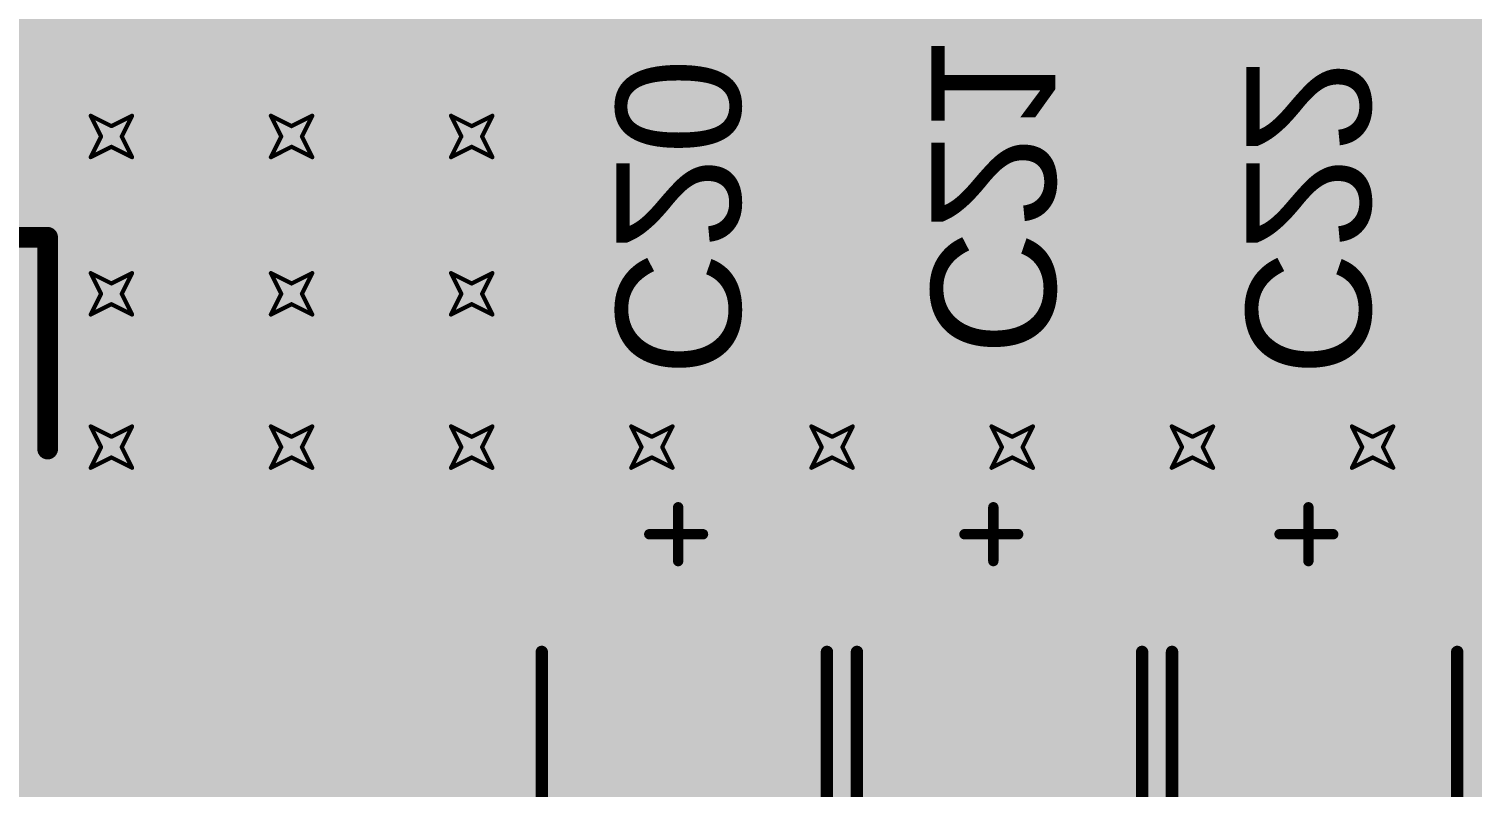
# Model space of a CAD drawing. Header units: inches. Extents: x -11 to 1110, y -7 to 455.
# Drawn here: x 587.61 to 605.32, y 27.48 to 36.78 of the extents above; entities that cross this region are included whole.
import ezdxf

# ---------------------------------------------------------------- set-up
doc = ezdxf.new("R2010")
doc.units = ezdxf.units.IN
for name, color, linetype in [('Bottom Layer', 5, 'Continuous'), ('Bottom Overlay', 54, 'Continuous'), ('Bottom Paste', 16, 'Continuous'), ('Bottom Solder', 6, 'Continuous'), ('Drill Drawing', 1, 'Continuous'), ('Top Layer', 1, 'Continuous'), ('Top Solder', 216, 'Continuous'), ('Via Holes', 16, 'Continuous')]:
    doc.layers.add(name, color=color, linetype=linetype)
doc.styles.add('Arial', font='', dxfattribs={"height": 0.2})
doc.styles.get('Arial').set_extended_font_data('Arial')

# ---------------------------------------------------------------- blocks, each defined once
blk = doc.blocks.new('BCIH1367_2R2M_B_234')
at = {"layer": 'Bottom Layer'}
for points in [[(-7.25, 2.5), (-4, 2.5), (-4, -2.5), (-7.25, -2.5)], [(4, 2.5), (7.25, 2.5), (7.25, -2.5), (4, -2.5)]]:
    blk.add_hatch(color=5, dxfattribs=at).paths.add_polyline_path(points)
at = {"layer": 'Bottom Paste'}
for points in [[(-7.25, 2.5), (-4, 2.5), (-4, -2.5), (-7.25, -2.5)], [(4, 2.5), (7.25, 2.5), (7.25, -2.5), (4, -2.5)]]:
    blk.add_hatch(color=16, dxfattribs=at).paths.add_polyline_path(points)
at = {"layer": 'Bottom Solder'}
for points in [[(-7.352, 2.602), (-3.898, 2.602), (-3.898, -2.602), (-7.352, -2.602)], [(3.898, 2.602), (7.352, 2.602), (7.352, -2.602), (3.898, -2.602)]]:
    blk.add_hatch(color=6, dxfattribs=at).paths.add_polyline_path(points)
at = {"layer": 'Bottom Overlay'}
for points in [[(-6.7, 6.3, 0.254, 0.254, 0), (6.7, 6.3, 0.254, 0.254, 0)], [(-6.7, 3.703, 0.254, 0.254, 0), (-6.7, 6.3, 0.254, 0.254, 0)], [(6.7, 3.703, 0.254, 0.254, 0), (6.7, 6.3, 0.254, 0.254, 0)], [(-6.7, -6.3, 0.254, 0.254, 0), (-6.7, -3.703, 0.254, 0.254, 0)], [(6.7, -6.3, 0.254, 0.254, 0), (6.7, -3.703, 0.254, 0.254, 0)], [(-6.7, -6.3, 0.254, 0.254, 0), (6.7, -6.3, 0.254, 0.254, 0)]]:
    blk.add_lwpolyline(points, format="xyseb", dxfattribs=at)
for points in [[(-6.763, 6.3, 0.127, 0.127, 1), (-6.636, 6.3, 0.127, 0.127, 1)], [(-6.763, 6.3, 0.127, 0.127, 1), (-6.636, 6.3, 0.127, 0.127, 1)], [(6.636, 6.3, 0.127, 0.127, 1), (6.763, 6.3, 0.127, 0.127, 1)], [(6.636, 6.3, 0.127, 0.127, 1), (6.763, 6.3, 0.127, 0.127, 1)], [(-6.763, 3.703, 0.127, 0.127, 1), (-6.636, 3.703, 0.127, 0.127, 1)], [(6.636, 3.703, 0.127, 0.127, 1), (6.763, 3.703, 0.127, 0.127, 1)], [(-6.763, -3.703, 0.127, 0.127, 1), (-6.636, -3.703, 0.127, 0.127, 1)], [(6.636, -3.703, 0.127, 0.127, 1), (6.763, -3.703, 0.127, 0.127, 1)], [(-6.763, -6.3, 0.127, 0.127, 1), (-6.636, -6.3, 0.127, 0.127, 1)], [(-6.763, -6.3, 0.127, 0.127, 1), (-6.636, -6.3, 0.127, 0.127, 1)], [(6.636, -6.3, 0.127, 0.127, 1), (6.763, -6.3, 0.127, 0.127, 1)], [(6.636, -6.3, 0.127, 0.127, 1), (6.763, -6.3, 0.127, 0.127, 1)]]:
    blk.add_lwpolyline(points, format="xyseb", close=True, dxfattribs=at)
blk = doc.blocks.new('C____C_B_248')
at = {"layer": 'Bottom Layer'}
for points in [[(-3.9, 1.5), (-1.5, 1.5), (-1.5, -1.5), (-3.9, -1.5)], [(1.5, 1.5), (3.9, 1.5), (3.9, -1.5), (1.5, -1.5)]]:
    blk.add_hatch(color=5, dxfattribs=at).paths.add_polyline_path(points)
at = {"layer": 'Bottom Paste'}
for points in [[(-3.9, 1.5), (-1.5, 1.5), (-1.5, -1.5), (-3.9, -1.5)], [(1.5, 1.5), (3.9, 1.5), (3.9, -1.5), (1.5, -1.5)]]:
    blk.add_hatch(color=16, dxfattribs=at).paths.add_polyline_path(points)
at = {"layer": 'Bottom Solder'}
for points in [[(-4.002, 1.602), (-1.398, 1.602), (-1.398, -1.602), (-4.002, -1.602)], [(1.398, 1.602), (4.002, 1.602), (4.002, -1.602), (1.398, -1.602)]]:
    blk.add_hatch(color=6, dxfattribs=at).paths.add_polyline_path(points)
at = {"layer": 'Bottom Overlay'}
for points in [[(3.05, 1.75, 0.152, 0.152, 0), (-3.025, 1.75, 0.152, 0.152, 0)], [(-4.469, -0.431, 0.127, 0.127, 0), (-4.469, 0.229, 0.127, 0.127, 0)], [(-4.138, -0.076, 0.127, 0.127, 0), (-4.799, -0.076, 0.127, 0.127, 0)], [(3.05, -1.75, 0.152, 0.152, 0), (-3.025, -1.75, 0.152, 0.152, 0)]]:
    blk.add_lwpolyline(points, format="xyseb", dxfattribs=at)
for points in [[(-3.063, 1.75, 0.0762, 0.0762, 1), (-2.987, 1.75, 0.0762, 0.0762, 1)], [(3.012, 1.75, 0.0762, 0.0762, 1), (3.088, 1.75, 0.0762, 0.0762, 1)], [(-4.5, 0.229, 0.0635, 0.0635, 1), (-4.437, 0.229, 0.0635, 0.0635, 1)], [(-4.831, -0.076, 0.0635, 0.0635, 1), (-4.767, -0.076, 0.0635, 0.0635, 1)], [(-4.17, -0.076, 0.0635, 0.0635, 1), (-4.107, -0.076, 0.0635, 0.0635, 1)], [(-4.5, -0.431, 0.0635, 0.0635, 1), (-4.437, -0.431, 0.0635, 0.0635, 1)], [(-3.063, -1.75, 0.0762, 0.0762, 1), (-2.987, -1.75, 0.0762, 0.0762, 1)], [(3.012, -1.75, 0.0762, 0.0762, 1), (3.088, -1.75, 0.0762, 0.0762, 1)]]:
    blk.add_lwpolyline(points, format="xyseb", close=True, dxfattribs=at)
blk = doc.blocks.new('C____C_B_249')
at = {"layer": 'Bottom Layer'}
for points in [[(-3.9, 1.5), (-1.5, 1.5), (-1.5, -1.5), (-3.9, -1.5)], [(1.5, 1.5), (3.9, 1.5), (3.9, -1.5), (1.5, -1.5)]]:
    blk.add_hatch(color=5, dxfattribs=at).paths.add_polyline_path(points)
at = {"layer": 'Bottom Paste'}
for points in [[(-3.9, 1.5), (-1.5, 1.5), (-1.5, -1.5), (-3.9, -1.5)], [(1.5, 1.5), (3.9, 1.5), (3.9, -1.5), (1.5, -1.5)]]:
    blk.add_hatch(color=16, dxfattribs=at).paths.add_polyline_path(points)
at = {"layer": 'Bottom Solder'}
for points in [[(-4.002, 1.602), (-1.398, 1.602), (-1.398, -1.602), (-4.002, -1.602)], [(1.398, 1.602), (4.002, 1.602), (4.002, -1.602), (1.398, -1.602)]]:
    blk.add_hatch(color=6, dxfattribs=at).paths.add_polyline_path(points)
at = {"layer": 'Bottom Overlay'}
for points in [[(3.05, 1.75, 0.152, 0.152, 0), (-3.025, 1.75, 0.152, 0.152, 0)], [(-4.469, -0.431, 0.127, 0.127, 0), (-4.469, 0.229, 0.127, 0.127, 0)], [(-4.138, -0.076, 0.127, 0.127, 0), (-4.799, -0.076, 0.127, 0.127, 0)], [(3.05, -1.75, 0.152, 0.152, 0), (-3.025, -1.75, 0.152, 0.152, 0)]]:
    blk.add_lwpolyline(points, format="xyseb", dxfattribs=at)
for points in [[(-3.063, 1.75, 0.0762, 0.0762, 1), (-2.987, 1.75, 0.0762, 0.0762, 1)], [(3.012, 1.75, 0.0762, 0.0762, 1), (3.088, 1.75, 0.0762, 0.0762, 1)], [(-4.5, 0.229, 0.0635, 0.0635, 1), (-4.437, 0.229, 0.0635, 0.0635, 1)], [(-4.831, -0.076, 0.0635, 0.0635, 1), (-4.767, -0.076, 0.0635, 0.0635, 1)], [(-4.17, -0.076, 0.0635, 0.0635, 1), (-4.107, -0.076, 0.0635, 0.0635, 1)], [(-4.5, -0.431, 0.0635, 0.0635, 1), (-4.437, -0.431, 0.0635, 0.0635, 1)], [(-3.063, -1.75, 0.0762, 0.0762, 1), (-2.987, -1.75, 0.0762, 0.0762, 1)], [(3.012, -1.75, 0.0762, 0.0762, 1), (3.088, -1.75, 0.0762, 0.0762, 1)]]:
    blk.add_lwpolyline(points, format="xyseb", close=True, dxfattribs=at)
blk = doc.blocks.new('C____C_B_250')
at = {"layer": 'Bottom Layer'}
for points in [[(-3.9, 1.5), (-1.5, 1.5), (-1.5, -1.5), (-3.9, -1.5)], [(1.5, 1.5), (3.9, 1.5), (3.9, -1.5), (1.5, -1.5)]]:
    blk.add_hatch(color=5, dxfattribs=at).paths.add_polyline_path(points)
at = {"layer": 'Bottom Paste'}
for points in [[(-3.9, 1.5), (-1.5, 1.5), (-1.5, -1.5), (-3.9, -1.5)], [(1.5, 1.5), (3.9, 1.5), (3.9, -1.5), (1.5, -1.5)]]:
    blk.add_hatch(color=16, dxfattribs=at).paths.add_polyline_path(points)
at = {"layer": 'Bottom Solder'}
for points in [[(-4.002, 1.602), (-1.398, 1.602), (-1.398, -1.602), (-4.002, -1.602)], [(1.398, 1.602), (4.002, 1.602), (4.002, -1.602), (1.398, -1.602)]]:
    blk.add_hatch(color=6, dxfattribs=at).paths.add_polyline_path(points)
at = {"layer": 'Bottom Overlay'}
for points in [[(3.05, 1.75, 0.152, 0.152, 0), (-3.025, 1.75, 0.152, 0.152, 0)], [(-4.469, -0.431, 0.127, 0.127, 0), (-4.469, 0.229, 0.127, 0.127, 0)], [(-4.138, -0.076, 0.127, 0.127, 0), (-4.799, -0.076, 0.127, 0.127, 0)], [(3.05, -1.75, 0.152, 0.152, 0), (-3.025, -1.75, 0.152, 0.152, 0)]]:
    blk.add_lwpolyline(points, format="xyseb", dxfattribs=at)
for points in [[(-3.063, 1.75, 0.0762, 0.0762, 1), (-2.987, 1.75, 0.0762, 0.0762, 1)], [(3.012, 1.75, 0.0762, 0.0762, 1), (3.088, 1.75, 0.0762, 0.0762, 1)], [(-4.5, 0.229, 0.0635, 0.0635, 1), (-4.437, 0.229, 0.0635, 0.0635, 1)], [(-4.831, -0.076, 0.0635, 0.0635, 1), (-4.767, -0.076, 0.0635, 0.0635, 1)], [(-4.17, -0.076, 0.0635, 0.0635, 1), (-4.107, -0.076, 0.0635, 0.0635, 1)], [(-4.5, -0.431, 0.0635, 0.0635, 1), (-4.437, -0.431, 0.0635, 0.0635, 1)], [(-3.063, -1.75, 0.0762, 0.0762, 1), (-2.987, -1.75, 0.0762, 0.0762, 1)], [(3.012, -1.75, 0.0762, 0.0762, 1), (3.088, -1.75, 0.0762, 0.0762, 1)]]:
    blk.add_lwpolyline(points, format="xyseb", close=True, dxfattribs=at)

msp = doc.modelspace()

# ---------------------------------------------------------------- hatches: boundary and pattern name
at = {"layer": 'Bottom Layer'}
msp.add_hatch(color=5, dxfattribs=at).paths.add_polyline_path([(646.024, 25.476), (581.304, 25.476), (581.304, 45.872), (646.024, 45.872)])
h = msp.add_hatch(color=5, dxfattribs=at)
edge = h.paths.add_edge_path()
edge.add_arc((588.623, 35.458), 0.3, 0, 360)
h = msp.add_hatch(color=5, dxfattribs=at)
edge = h.paths.add_edge_path()
edge.add_arc((590.834, 35.458), 0.3, 0, 360)
h = msp.add_hatch(color=5, dxfattribs=at)
edge = h.paths.add_edge_path()
edge.add_arc((593.045, 35.458), 0.3, 0, 360)
h = msp.add_hatch(color=5, dxfattribs=at)
edge = h.paths.add_edge_path()
edge.add_arc((588.623, 33.528), 0.3, 0, 360)
h = msp.add_hatch(color=5, dxfattribs=at)
edge = h.paths.add_edge_path()
edge.add_arc((590.834, 33.528), 0.3, 0, 360)
h = msp.add_hatch(color=5, dxfattribs=at)
edge = h.paths.add_edge_path()
edge.add_arc((593.045, 33.528), 0.3, 0, 360)
h = msp.add_hatch(color=5, dxfattribs=at)
edge = h.paths.add_edge_path()
edge.add_arc((588.623, 31.648), 0.3, 0, 360)
h = msp.add_hatch(color=5, dxfattribs=at)
edge = h.paths.add_edge_path()
edge.add_arc((590.834, 31.648), 0.3, 0, 360)
h = msp.add_hatch(color=5, dxfattribs=at)
edge = h.paths.add_edge_path()
edge.add_arc((593.045, 31.648), 0.3, 0, 360)
h = msp.add_hatch(color=5, dxfattribs=at)
edge = h.paths.add_edge_path()
edge.add_arc((595.256, 31.648), 0.3, 0, 360)
h = msp.add_hatch(color=5, dxfattribs=at)
edge = h.paths.add_edge_path()
edge.add_arc((597.468, 31.648), 0.3, 0, 360)
h = msp.add_hatch(color=5, dxfattribs=at)
edge = h.paths.add_edge_path()
edge.add_arc((599.679, 31.648), 0.3, 0, 360)
h = msp.add_hatch(color=5, dxfattribs=at)
edge = h.paths.add_edge_path()
edge.add_arc((601.89, 31.648), 0.3, 0, 360)
h = msp.add_hatch(color=5, dxfattribs=at)
edge = h.paths.add_edge_path()
edge.add_arc((604.102, 31.648), 0.3, 0, 360)
at = {"layer": 'Bottom Solder'}
h = msp.add_hatch(color=6, dxfattribs=at)
edge = h.paths.add_edge_path()
edge.add_arc((588.623, 35.458), 0.402, 0, 360)
h = msp.add_hatch(color=6, dxfattribs=at)
edge = h.paths.add_edge_path()
edge.add_arc((590.834, 35.458), 0.402, 0, 360)
h = msp.add_hatch(color=6, dxfattribs=at)
edge = h.paths.add_edge_path()
edge.add_arc((593.045, 35.458), 0.402, 0, 360)
h = msp.add_hatch(color=6, dxfattribs=at)
edge = h.paths.add_edge_path()
edge.add_arc((588.623, 33.528), 0.402, 0, 360)
h = msp.add_hatch(color=6, dxfattribs=at)
edge = h.paths.add_edge_path()
edge.add_arc((590.834, 33.528), 0.402, 0, 360)
h = msp.add_hatch(color=6, dxfattribs=at)
edge = h.paths.add_edge_path()
edge.add_arc((593.045, 33.528), 0.402, 0, 360)
h = msp.add_hatch(color=6, dxfattribs=at)
edge = h.paths.add_edge_path()
edge.add_arc((588.623, 31.648), 0.402, 0, 360)
h = msp.add_hatch(color=6, dxfattribs=at)
edge = h.paths.add_edge_path()
edge.add_arc((590.834, 31.648), 0.402, 0, 360)
h = msp.add_hatch(color=6, dxfattribs=at)
edge = h.paths.add_edge_path()
edge.add_arc((593.045, 31.648), 0.402, 0, 360)
h = msp.add_hatch(color=6, dxfattribs=at)
edge = h.paths.add_edge_path()
edge.add_arc((595.256, 31.648), 0.402, 0, 360)
h = msp.add_hatch(color=6, dxfattribs=at)
edge = h.paths.add_edge_path()
edge.add_arc((597.468, 31.648), 0.402, 0, 360)
h = msp.add_hatch(color=6, dxfattribs=at)
edge = h.paths.add_edge_path()
edge.add_arc((599.679, 31.648), 0.402, 0, 360)
h = msp.add_hatch(color=6, dxfattribs=at)
edge = h.paths.add_edge_path()
edge.add_arc((601.89, 31.648), 0.402, 0, 360)
h = msp.add_hatch(color=6, dxfattribs=at)
edge = h.paths.add_edge_path()
edge.add_arc((604.102, 31.648), 0.402, 0, 360)
at = {"layer": 'Top Layer'}
msp.add_hatch(color=1, dxfattribs=at).paths.add_polyline_path([(646.029, 25.476), (569.163, 25.476), (569.163, 39.878), (646.029, 39.878)])
h = msp.add_hatch(color=1, dxfattribs=at)
edge = h.paths.add_edge_path()
edge.add_arc((588.623, 35.458), 0.3, 0, 360)
h = msp.add_hatch(color=1, dxfattribs=at)
edge = h.paths.add_edge_path()
edge.add_arc((590.834, 35.458), 0.3, 0, 360)
h = msp.add_hatch(color=1, dxfattribs=at)
edge = h.paths.add_edge_path()
edge.add_arc((593.045, 35.458), 0.3, 0, 360)
h = msp.add_hatch(color=1, dxfattribs=at)
edge = h.paths.add_edge_path()
edge.add_arc((588.623, 33.528), 0.3, 0, 360)
h = msp.add_hatch(color=1, dxfattribs=at)
edge = h.paths.add_edge_path()
edge.add_arc((590.834, 33.528), 0.3, 0, 360)
h = msp.add_hatch(color=1, dxfattribs=at)
edge = h.paths.add_edge_path()
edge.add_arc((593.045, 33.528), 0.3, 0, 360)
h = msp.add_hatch(color=1, dxfattribs=at)
edge = h.paths.add_edge_path()
edge.add_arc((588.623, 31.648), 0.3, 0, 360)
h = msp.add_hatch(color=1, dxfattribs=at)
edge = h.paths.add_edge_path()
edge.add_arc((590.834, 31.648), 0.3, 0, 360)
h = msp.add_hatch(color=1, dxfattribs=at)
edge = h.paths.add_edge_path()
edge.add_arc((593.045, 31.648), 0.3, 0, 360)
h = msp.add_hatch(color=1, dxfattribs=at)
edge = h.paths.add_edge_path()
edge.add_arc((595.256, 31.648), 0.3, 0, 360)
h = msp.add_hatch(color=1, dxfattribs=at)
edge = h.paths.add_edge_path()
edge.add_arc((597.468, 31.648), 0.3, 0, 360)
h = msp.add_hatch(color=1, dxfattribs=at)
edge = h.paths.add_edge_path()
edge.add_arc((599.679, 31.648), 0.3, 0, 360)
h = msp.add_hatch(color=1, dxfattribs=at)
edge = h.paths.add_edge_path()
edge.add_arc((601.89, 31.648), 0.3, 0, 360)
h = msp.add_hatch(color=1, dxfattribs=at)
edge = h.paths.add_edge_path()
edge.add_arc((604.102, 31.648), 0.3, 0, 360)
at = {"layer": 'Top Solder'}
h = msp.add_hatch(color=216, dxfattribs=at)
edge = h.paths.add_edge_path()
edge.add_arc((588.623, 35.458), 0.402, 0, 360)
h = msp.add_hatch(color=216, dxfattribs=at)
edge = h.paths.add_edge_path()
edge.add_arc((590.834, 35.458), 0.402, 0, 360)
h = msp.add_hatch(color=216, dxfattribs=at)
edge = h.paths.add_edge_path()
edge.add_arc((593.045, 35.458), 0.402, 0, 360)
h = msp.add_hatch(color=216, dxfattribs=at)
edge = h.paths.add_edge_path()
edge.add_arc((588.623, 33.528), 0.402, 0, 360)
h = msp.add_hatch(color=216, dxfattribs=at)
edge = h.paths.add_edge_path()
edge.add_arc((590.834, 33.528), 0.402, 0, 360)
h = msp.add_hatch(color=216, dxfattribs=at)
edge = h.paths.add_edge_path()
edge.add_arc((593.045, 33.528), 0.402, 0, 360)
h = msp.add_hatch(color=216, dxfattribs=at)
edge = h.paths.add_edge_path()
edge.add_arc((588.623, 31.648), 0.402, 0, 360)
h = msp.add_hatch(color=216, dxfattribs=at)
edge = h.paths.add_edge_path()
edge.add_arc((590.834, 31.648), 0.402, 0, 360)
h = msp.add_hatch(color=216, dxfattribs=at)
edge = h.paths.add_edge_path()
edge.add_arc((593.045, 31.648), 0.402, 0, 360)
h = msp.add_hatch(color=216, dxfattribs=at)
edge = h.paths.add_edge_path()
edge.add_arc((595.256, 31.648), 0.402, 0, 360)
h = msp.add_hatch(color=216, dxfattribs=at)
edge = h.paths.add_edge_path()
edge.add_arc((597.468, 31.648), 0.402, 0, 360)
h = msp.add_hatch(color=216, dxfattribs=at)
edge = h.paths.add_edge_path()
edge.add_arc((599.679, 31.648), 0.402, 0, 360)
h = msp.add_hatch(color=216, dxfattribs=at)
edge = h.paths.add_edge_path()
edge.add_arc((601.89, 31.648), 0.402, 0, 360)
h = msp.add_hatch(color=216, dxfattribs=at)
edge = h.paths.add_edge_path()
edge.add_arc((604.102, 31.648), 0.402, 0, 360)
at = {"layer": 'Via Holes'}
h = msp.add_hatch(color=7, dxfattribs=at)
edge = h.paths.add_edge_path()
edge.add_arc((588.623, 35.458), 0.15, 0, 360)
h = msp.add_hatch(color=7, dxfattribs=at)
edge = h.paths.add_edge_path()
edge.add_arc((590.834, 35.458), 0.15, 0, 360)
h = msp.add_hatch(color=7, dxfattribs=at)
edge = h.paths.add_edge_path()
edge.add_arc((593.045, 35.458), 0.15, 0, 360)
h = msp.add_hatch(color=7, dxfattribs=at)
edge = h.paths.add_edge_path()
edge.add_arc((588.623, 33.528), 0.15, 0, 360)
h = msp.add_hatch(color=7, dxfattribs=at)
edge = h.paths.add_edge_path()
edge.add_arc((590.834, 33.528), 0.15, 0, 360)
h = msp.add_hatch(color=7, dxfattribs=at)
edge = h.paths.add_edge_path()
edge.add_arc((593.045, 33.528), 0.15, 0, 360)
h = msp.add_hatch(color=7, dxfattribs=at)
edge = h.paths.add_edge_path()
edge.add_arc((588.623, 31.648), 0.15, 0, 360)
h = msp.add_hatch(color=7, dxfattribs=at)
edge = h.paths.add_edge_path()
edge.add_arc((590.834, 31.648), 0.15, 0, 360)
h = msp.add_hatch(color=7, dxfattribs=at)
edge = h.paths.add_edge_path()
edge.add_arc((593.045, 31.648), 0.15, 0, 360)
h = msp.add_hatch(color=7, dxfattribs=at)
edge = h.paths.add_edge_path()
edge.add_arc((595.256, 31.648), 0.15, 0, 360)
h = msp.add_hatch(color=7, dxfattribs=at)
edge = h.paths.add_edge_path()
edge.add_arc((597.468, 31.648), 0.15, 0, 360)
h = msp.add_hatch(color=7, dxfattribs=at)
edge = h.paths.add_edge_path()
edge.add_arc((599.679, 31.648), 0.15, 0, 360)
h = msp.add_hatch(color=7, dxfattribs=at)
edge = h.paths.add_edge_path()
edge.add_arc((601.89, 31.648), 0.15, 0, 360)
h = msp.add_hatch(color=7, dxfattribs=at)
edge = h.paths.add_edge_path()
edge.add_arc((604.102, 31.648), 0.15, 0, 360)

# ---------------------------------------------------------------- linework, layer by layer
at = {"layer": 'Drill Drawing'}
for points in [[(588.369, 35.712, 0.0508, 0.0508, 0), (588.623, 35.585, 0.0508, 0.0508, 0)], [(588.369, 35.712, 0.0508, 0.0508, 0), (588.496, 35.458, 0.0508, 0.0508, 0)], [(588.623, 35.585, 0.0508, 0.0508, 0), (588.877, 35.712, 0.0508, 0.0508, 0)], [(588.75, 35.458, 0.0508, 0.0508, 0), (588.877, 35.712, 0.0508, 0.0508, 0)], [(590.58, 35.712, 0.0508, 0.0508, 0), (590.834, 35.585, 0.0508, 0.0508, 0)], [(590.58, 35.712, 0.0508, 0.0508, 0), (590.707, 35.458, 0.0508, 0.0508, 0)], [(590.834, 35.585, 0.0508, 0.0508, 0), (591.088, 35.712, 0.0508, 0.0508, 0)], [(590.961, 35.458, 0.0508, 0.0508, 0), (591.088, 35.712, 0.0508, 0.0508, 0)], [(592.791, 35.712, 0.0508, 0.0508, 0), (593.045, 35.585, 0.0508, 0.0508, 0)], [(592.791, 35.712, 0.0508, 0.0508, 0), (592.918, 35.458, 0.0508, 0.0508, 0)], [(593.045, 35.585, 0.0508, 0.0508, 0), (593.299, 35.712, 0.0508, 0.0508, 0)], [(593.172, 35.458, 0.0508, 0.0508, 0), (593.299, 35.712, 0.0508, 0.0508, 0)], [(588.369, 35.204, 0.0508, 0.0508, 0), (588.496, 35.458, 0.0508, 0.0508, 0)], [(588.75, 35.458, 0.0508, 0.0508, 0), (588.877, 35.204, 0.0508, 0.0508, 0)], [(590.58, 35.204, 0.0508, 0.0508, 0), (590.707, 35.458, 0.0508, 0.0508, 0)], [(590.961, 35.458, 0.0508, 0.0508, 0), (591.088, 35.204, 0.0508, 0.0508, 0)], [(592.791, 35.204, 0.0508, 0.0508, 0), (592.918, 35.458, 0.0508, 0.0508, 0)], [(593.172, 35.458, 0.0508, 0.0508, 0), (593.299, 35.204, 0.0508, 0.0508, 0)], [(588.369, 35.204, 0.0508, 0.0508, 0), (588.623, 35.331, 0.0508, 0.0508, 0)], [(588.623, 35.331, 0.0508, 0.0508, 0), (588.877, 35.204, 0.0508, 0.0508, 0)], [(590.58, 35.204, 0.0508, 0.0508, 0), (590.834, 35.331, 0.0508, 0.0508, 0)], [(590.834, 35.331, 0.0508, 0.0508, 0), (591.088, 35.204, 0.0508, 0.0508, 0)], [(592.791, 35.204, 0.0508, 0.0508, 0), (593.045, 35.331, 0.0508, 0.0508, 0)], [(593.045, 35.331, 0.0508, 0.0508, 0), (593.299, 35.204, 0.0508, 0.0508, 0)], [(588.369, 33.782, 0.0508, 0.0508, 0), (588.623, 33.655, 0.0508, 0.0508, 0)], [(588.369, 33.782, 0.0508, 0.0508, 0), (588.496, 33.528, 0.0508, 0.0508, 0)], [(588.623, 33.655, 0.0508, 0.0508, 0), (588.877, 33.782, 0.0508, 0.0508, 0)], [(588.75, 33.528, 0.0508, 0.0508, 0), (588.877, 33.782, 0.0508, 0.0508, 0)], [(590.58, 33.782, 0.0508, 0.0508, 0), (590.834, 33.655, 0.0508, 0.0508, 0)], [(590.58, 33.782, 0.0508, 0.0508, 0), (590.707, 33.528, 0.0508, 0.0508, 0)], [(590.834, 33.655, 0.0508, 0.0508, 0), (591.088, 33.782, 0.0508, 0.0508, 0)], [(590.961, 33.528, 0.0508, 0.0508, 0), (591.088, 33.782, 0.0508, 0.0508, 0)], [(592.791, 33.782, 0.0508, 0.0508, 0), (593.045, 33.655, 0.0508, 0.0508, 0)], [(592.791, 33.782, 0.0508, 0.0508, 0), (592.918, 33.528, 0.0508, 0.0508, 0)], [(593.045, 33.655, 0.0508, 0.0508, 0), (593.299, 33.782, 0.0508, 0.0508, 0)], [(593.172, 33.528, 0.0508, 0.0508, 0), (593.299, 33.782, 0.0508, 0.0508, 0)], [(588.369, 33.274, 0.0508, 0.0508, 0), (588.496, 33.528, 0.0508, 0.0508, 0)], [(588.75, 33.528, 0.0508, 0.0508, 0), (588.877, 33.274, 0.0508, 0.0508, 0)], [(590.58, 33.274, 0.0508, 0.0508, 0), (590.707, 33.528, 0.0508, 0.0508, 0)], [(590.961, 33.528, 0.0508, 0.0508, 0), (591.088, 33.274, 0.0508, 0.0508, 0)], [(592.791, 33.274, 0.0508, 0.0508, 0), (592.918, 33.528, 0.0508, 0.0508, 0)], [(593.172, 33.528, 0.0508, 0.0508, 0), (593.299, 33.274, 0.0508, 0.0508, 0)], [(588.369, 33.274, 0.0508, 0.0508, 0), (588.623, 33.401, 0.0508, 0.0508, 0)], [(588.623, 33.401, 0.0508, 0.0508, 0), (588.877, 33.274, 0.0508, 0.0508, 0)], [(590.58, 33.274, 0.0508, 0.0508, 0), (590.834, 33.401, 0.0508, 0.0508, 0)], [(590.834, 33.401, 0.0508, 0.0508, 0), (591.088, 33.274, 0.0508, 0.0508, 0)], [(592.791, 33.274, 0.0508, 0.0508, 0), (593.045, 33.401, 0.0508, 0.0508, 0)], [(593.045, 33.401, 0.0508, 0.0508, 0), (593.299, 33.274, 0.0508, 0.0508, 0)], [(588.369, 31.902, 0.0508, 0.0508, 0), (588.623, 31.775, 0.0508, 0.0508, 0)], [(588.369, 31.902, 0.0508, 0.0508, 0), (588.496, 31.648, 0.0508, 0.0508, 0)], [(588.623, 31.775, 0.0508, 0.0508, 0), (588.877, 31.902, 0.0508, 0.0508, 0)], [(588.75, 31.648, 0.0508, 0.0508, 0), (588.877, 31.902, 0.0508, 0.0508, 0)], [(590.58, 31.902, 0.0508, 0.0508, 0), (590.834, 31.775, 0.0508, 0.0508, 0)], [(590.58, 31.902, 0.0508, 0.0508, 0), (590.707, 31.648, 0.0508, 0.0508, 0)], [(590.834, 31.775, 0.0508, 0.0508, 0), (591.088, 31.902, 0.0508, 0.0508, 0)], [(590.961, 31.648, 0.0508, 0.0508, 0), (591.088, 31.902, 0.0508, 0.0508, 0)], [(592.791, 31.902, 0.0508, 0.0508, 0), (593.045, 31.775, 0.0508, 0.0508, 0)], [(592.791, 31.902, 0.0508, 0.0508, 0), (592.918, 31.648, 0.0508, 0.0508, 0)], [(593.045, 31.775, 0.0508, 0.0508, 0), (593.299, 31.902, 0.0508, 0.0508, 0)], [(593.172, 31.648, 0.0508, 0.0508, 0), (593.299, 31.902, 0.0508, 0.0508, 0)], [(595.002, 31.902, 0.0508, 0.0508, 0), (595.256, 31.775, 0.0508, 0.0508, 0)], [(595.002, 31.902, 0.0508, 0.0508, 0), (595.129, 31.648, 0.0508, 0.0508, 0)], [(595.256, 31.775, 0.0508, 0.0508, 0), (595.51, 31.902, 0.0508, 0.0508, 0)], [(595.383, 31.648, 0.0508, 0.0508, 0), (595.51, 31.902, 0.0508, 0.0508, 0)], [(597.214, 31.902, 0.0508, 0.0508, 0), (597.468, 31.775, 0.0508, 0.0508, 0)], [(597.214, 31.902, 0.0508, 0.0508, 0), (597.341, 31.648, 0.0508, 0.0508, 0)], [(597.468, 31.775, 0.0508, 0.0508, 0), (597.722, 31.902, 0.0508, 0.0508, 0)], [(597.595, 31.648, 0.0508, 0.0508, 0), (597.722, 31.902, 0.0508, 0.0508, 0)], [(599.425, 31.902, 0.0508, 0.0508, 0), (599.679, 31.775, 0.0508, 0.0508, 0)], [(599.425, 31.902, 0.0508, 0.0508, 0), (599.552, 31.648, 0.0508, 0.0508, 0)], [(599.679, 31.775, 0.0508, 0.0508, 0), (599.933, 31.902, 0.0508, 0.0508, 0)], [(599.806, 31.648, 0.0508, 0.0508, 0), (599.933, 31.902, 0.0508, 0.0508, 0)], [(601.636, 31.902, 0.0508, 0.0508, 0), (601.89, 31.775, 0.0508, 0.0508, 0)], [(601.636, 31.902, 0.0508, 0.0508, 0), (601.763, 31.648, 0.0508, 0.0508, 0)], [(601.89, 31.775, 0.0508, 0.0508, 0), (602.144, 31.902, 0.0508, 0.0508, 0)], [(602.017, 31.648, 0.0508, 0.0508, 0), (602.144, 31.902, 0.0508, 0.0508, 0)], [(603.848, 31.902, 0.0508, 0.0508, 0), (604.102, 31.775, 0.0508, 0.0508, 0)], [(603.848, 31.902, 0.0508, 0.0508, 0), (603.975, 31.648, 0.0508, 0.0508, 0)], [(604.102, 31.775, 0.0508, 0.0508, 0), (604.356, 31.902, 0.0508, 0.0508, 0)], [(604.229, 31.648, 0.0508, 0.0508, 0), (604.356, 31.902, 0.0508, 0.0508, 0)], [(588.369, 31.394, 0.0508, 0.0508, 0), (588.496, 31.648, 0.0508, 0.0508, 0)], [(588.369, 31.394, 0.0508, 0.0508, 0), (588.623, 31.521, 0.0508, 0.0508, 0)], [(588.623, 31.521, 0.0508, 0.0508, 0), (588.877, 31.394, 0.0508, 0.0508, 0)], [(588.75, 31.648, 0.0508, 0.0508, 0), (588.877, 31.394, 0.0508, 0.0508, 0)], [(590.58, 31.394, 0.0508, 0.0508, 0), (590.707, 31.648, 0.0508, 0.0508, 0)], [(590.58, 31.394, 0.0508, 0.0508, 0), (590.834, 31.521, 0.0508, 0.0508, 0)], [(590.834, 31.521, 0.0508, 0.0508, 0), (591.088, 31.394, 0.0508, 0.0508, 0)], [(590.961, 31.648, 0.0508, 0.0508, 0), (591.088, 31.394, 0.0508, 0.0508, 0)], [(592.791, 31.394, 0.0508, 0.0508, 0), (592.918, 31.648, 0.0508, 0.0508, 0)], [(592.791, 31.394, 0.0508, 0.0508, 0), (593.045, 31.521, 0.0508, 0.0508, 0)], [(593.045, 31.521, 0.0508, 0.0508, 0), (593.299, 31.394, 0.0508, 0.0508, 0)], [(593.172, 31.648, 0.0508, 0.0508, 0), (593.299, 31.394, 0.0508, 0.0508, 0)], [(595.002, 31.394, 0.0508, 0.0508, 0), (595.129, 31.648, 0.0508, 0.0508, 0)], [(595.002, 31.394, 0.0508, 0.0508, 0), (595.256, 31.521, 0.0508, 0.0508, 0)], [(595.256, 31.521, 0.0508, 0.0508, 0), (595.51, 31.394, 0.0508, 0.0508, 0)], [(595.383, 31.648, 0.0508, 0.0508, 0), (595.51, 31.394, 0.0508, 0.0508, 0)], [(597.214, 31.394, 0.0508, 0.0508, 0), (597.341, 31.648, 0.0508, 0.0508, 0)], [(597.214, 31.394, 0.0508, 0.0508, 0), (597.468, 31.521, 0.0508, 0.0508, 0)], [(597.468, 31.521, 0.0508, 0.0508, 0), (597.722, 31.394, 0.0508, 0.0508, 0)], [(597.595, 31.648, 0.0508, 0.0508, 0), (597.722, 31.394, 0.0508, 0.0508, 0)], [(599.425, 31.394, 0.0508, 0.0508, 0), (599.552, 31.648, 0.0508, 0.0508, 0)], [(599.425, 31.394, 0.0508, 0.0508, 0), (599.679, 31.521, 0.0508, 0.0508, 0)], [(599.679, 31.521, 0.0508, 0.0508, 0), (599.933, 31.394, 0.0508, 0.0508, 0)], [(599.806, 31.648, 0.0508, 0.0508, 0), (599.933, 31.394, 0.0508, 0.0508, 0)], [(601.636, 31.394, 0.0508, 0.0508, 0), (601.763, 31.648, 0.0508, 0.0508, 0)], [(601.636, 31.394, 0.0508, 0.0508, 0), (601.89, 31.521, 0.0508, 0.0508, 0)], [(601.89, 31.521, 0.0508, 0.0508, 0), (602.144, 31.394, 0.0508, 0.0508, 0)], [(602.017, 31.648, 0.0508, 0.0508, 0), (602.144, 31.394, 0.0508, 0.0508, 0)], [(603.848, 31.394, 0.0508, 0.0508, 0), (603.975, 31.648, 0.0508, 0.0508, 0)], [(603.848, 31.394, 0.0508, 0.0508, 0), (604.102, 31.521, 0.0508, 0.0508, 0)], [(604.102, 31.521, 0.0508, 0.0508, 0), (604.356, 31.394, 0.0508, 0.0508, 0)], [(604.229, 31.648, 0.0508, 0.0508, 0), (604.356, 31.394, 0.0508, 0.0508, 0)]]:
    msp.add_lwpolyline(points, format="xyseb", dxfattribs=at)
for points in [[(588.356, 35.712, 0.0254, 0.0254, 1), (588.381, 35.712, 0.0254, 0.0254, 1)], [(588.356, 35.712, 0.0254, 0.0254, 1), (588.381, 35.712, 0.0254, 0.0254, 1)], [(588.61, 35.585, 0.0254, 0.0254, 1), (588.635, 35.585, 0.0254, 0.0254, 1)], [(588.61, 35.585, 0.0254, 0.0254, 1), (588.635, 35.585, 0.0254, 0.0254, 1)], [(588.864, 35.712, 0.0254, 0.0254, 1), (588.889, 35.712, 0.0254, 0.0254, 1)], [(588.864, 35.712, 0.0254, 0.0254, 1), (588.889, 35.712, 0.0254, 0.0254, 1)], [(590.567, 35.712, 0.0254, 0.0254, 1), (590.593, 35.712, 0.0254, 0.0254, 1)], [(590.567, 35.712, 0.0254, 0.0254, 1), (590.593, 35.712, 0.0254, 0.0254, 1)], [(590.821, 35.585, 0.0254, 0.0254, 1), (590.847, 35.585, 0.0254, 0.0254, 1)], [(590.821, 35.585, 0.0254, 0.0254, 1), (590.847, 35.585, 0.0254, 0.0254, 1)], [(591.075, 35.712, 0.0254, 0.0254, 1), (591.101, 35.712, 0.0254, 0.0254, 1)], [(591.075, 35.712, 0.0254, 0.0254, 1), (591.101, 35.712, 0.0254, 0.0254, 1)], [(592.778, 35.712, 0.0254, 0.0254, 1), (592.804, 35.712, 0.0254, 0.0254, 1)], [(592.778, 35.712, 0.0254, 0.0254, 1), (592.804, 35.712, 0.0254, 0.0254, 1)], [(593.032, 35.585, 0.0254, 0.0254, 1), (593.058, 35.585, 0.0254, 0.0254, 1)], [(593.032, 35.585, 0.0254, 0.0254, 1), (593.058, 35.585, 0.0254, 0.0254, 1)], [(593.286, 35.712, 0.0254, 0.0254, 1), (593.312, 35.712, 0.0254, 0.0254, 1)], [(593.286, 35.712, 0.0254, 0.0254, 1), (593.312, 35.712, 0.0254, 0.0254, 1)], [(588.483, 35.458, 0.0254, 0.0254, 1), (588.508, 35.458, 0.0254, 0.0254, 1)], [(588.483, 35.458, 0.0254, 0.0254, 1), (588.508, 35.458, 0.0254, 0.0254, 1)], [(588.737, 35.458, 0.0254, 0.0254, 1), (588.762, 35.458, 0.0254, 0.0254, 1)], [(588.737, 35.458, 0.0254, 0.0254, 1), (588.762, 35.458, 0.0254, 0.0254, 1)], [(590.694, 35.458, 0.0254, 0.0254, 1), (590.72, 35.458, 0.0254, 0.0254, 1)], [(590.694, 35.458, 0.0254, 0.0254, 1), (590.72, 35.458, 0.0254, 0.0254, 1)], [(590.948, 35.458, 0.0254, 0.0254, 1), (590.974, 35.458, 0.0254, 0.0254, 1)], [(590.948, 35.458, 0.0254, 0.0254, 1), (590.974, 35.458, 0.0254, 0.0254, 1)], [(592.905, 35.458, 0.0254, 0.0254, 1), (592.931, 35.458, 0.0254, 0.0254, 1)], [(592.905, 35.458, 0.0254, 0.0254, 1), (592.931, 35.458, 0.0254, 0.0254, 1)], [(593.159, 35.458, 0.0254, 0.0254, 1), (593.185, 35.458, 0.0254, 0.0254, 1)], [(593.159, 35.458, 0.0254, 0.0254, 1), (593.185, 35.458, 0.0254, 0.0254, 1)], [(588.61, 35.331, 0.0254, 0.0254, 1), (588.635, 35.331, 0.0254, 0.0254, 1)], [(588.61, 35.331, 0.0254, 0.0254, 1), (588.635, 35.331, 0.0254, 0.0254, 1)], [(590.821, 35.331, 0.0254, 0.0254, 1), (590.847, 35.331, 0.0254, 0.0254, 1)], [(590.821, 35.331, 0.0254, 0.0254, 1), (590.847, 35.331, 0.0254, 0.0254, 1)], [(593.032, 35.331, 0.0254, 0.0254, 1), (593.058, 35.331, 0.0254, 0.0254, 1)], [(593.032, 35.331, 0.0254, 0.0254, 1), (593.058, 35.331, 0.0254, 0.0254, 1)], [(588.356, 35.204, 0.0254, 0.0254, 1), (588.381, 35.204, 0.0254, 0.0254, 1)], [(588.356, 35.204, 0.0254, 0.0254, 1), (588.381, 35.204, 0.0254, 0.0254, 1)], [(588.864, 35.204, 0.0254, 0.0254, 1), (588.889, 35.204, 0.0254, 0.0254, 1)], [(588.864, 35.204, 0.0254, 0.0254, 1), (588.889, 35.204, 0.0254, 0.0254, 1)], [(590.567, 35.204, 0.0254, 0.0254, 1), (590.593, 35.204, 0.0254, 0.0254, 1)], [(590.567, 35.204, 0.0254, 0.0254, 1), (590.593, 35.204, 0.0254, 0.0254, 1)], [(591.075, 35.204, 0.0254, 0.0254, 1), (591.101, 35.204, 0.0254, 0.0254, 1)], [(591.075, 35.204, 0.0254, 0.0254, 1), (591.101, 35.204, 0.0254, 0.0254, 1)], [(592.778, 35.204, 0.0254, 0.0254, 1), (592.804, 35.204, 0.0254, 0.0254, 1)], [(592.778, 35.204, 0.0254, 0.0254, 1), (592.804, 35.204, 0.0254, 0.0254, 1)], [(593.286, 35.204, 0.0254, 0.0254, 1), (593.312, 35.204, 0.0254, 0.0254, 1)], [(593.286, 35.204, 0.0254, 0.0254, 1), (593.312, 35.204, 0.0254, 0.0254, 1)], [(588.356, 33.782, 0.0254, 0.0254, 1), (588.381, 33.782, 0.0254, 0.0254, 1)], [(588.356, 33.782, 0.0254, 0.0254, 1), (588.381, 33.782, 0.0254, 0.0254, 1)], [(588.61, 33.655, 0.0254, 0.0254, 1), (588.635, 33.655, 0.0254, 0.0254, 1)], [(588.61, 33.655, 0.0254, 0.0254, 1), (588.635, 33.655, 0.0254, 0.0254, 1)], [(588.864, 33.782, 0.0254, 0.0254, 1), (588.889, 33.782, 0.0254, 0.0254, 1)], [(588.864, 33.782, 0.0254, 0.0254, 1), (588.889, 33.782, 0.0254, 0.0254, 1)], [(590.567, 33.782, 0.0254, 0.0254, 1), (590.593, 33.782, 0.0254, 0.0254, 1)], [(590.567, 33.782, 0.0254, 0.0254, 1), (590.593, 33.782, 0.0254, 0.0254, 1)], [(590.821, 33.655, 0.0254, 0.0254, 1), (590.847, 33.655, 0.0254, 0.0254, 1)], [(590.821, 33.655, 0.0254, 0.0254, 1), (590.847, 33.655, 0.0254, 0.0254, 1)], [(591.075, 33.782, 0.0254, 0.0254, 1), (591.101, 33.782, 0.0254, 0.0254, 1)], [(591.075, 33.782, 0.0254, 0.0254, 1), (591.101, 33.782, 0.0254, 0.0254, 1)], [(592.778, 33.782, 0.0254, 0.0254, 1), (592.804, 33.782, 0.0254, 0.0254, 1)], [(592.778, 33.782, 0.0254, 0.0254, 1), (592.804, 33.782, 0.0254, 0.0254, 1)], [(593.032, 33.655, 0.0254, 0.0254, 1), (593.058, 33.655, 0.0254, 0.0254, 1)], [(593.032, 33.655, 0.0254, 0.0254, 1), (593.058, 33.655, 0.0254, 0.0254, 1)], [(593.286, 33.782, 0.0254, 0.0254, 1), (593.312, 33.782, 0.0254, 0.0254, 1)], [(593.286, 33.782, 0.0254, 0.0254, 1), (593.312, 33.782, 0.0254, 0.0254, 1)], [(588.483, 33.528, 0.0254, 0.0254, 1), (588.508, 33.528, 0.0254, 0.0254, 1)], [(588.483, 33.528, 0.0254, 0.0254, 1), (588.508, 33.528, 0.0254, 0.0254, 1)], [(588.737, 33.528, 0.0254, 0.0254, 1), (588.762, 33.528, 0.0254, 0.0254, 1)], [(588.737, 33.528, 0.0254, 0.0254, 1), (588.762, 33.528, 0.0254, 0.0254, 1)], [(590.694, 33.528, 0.0254, 0.0254, 1), (590.72, 33.528, 0.0254, 0.0254, 1)], [(590.694, 33.528, 0.0254, 0.0254, 1), (590.72, 33.528, 0.0254, 0.0254, 1)], [(590.948, 33.528, 0.0254, 0.0254, 1), (590.974, 33.528, 0.0254, 0.0254, 1)], [(590.948, 33.528, 0.0254, 0.0254, 1), (590.974, 33.528, 0.0254, 0.0254, 1)], [(592.905, 33.528, 0.0254, 0.0254, 1), (592.931, 33.528, 0.0254, 0.0254, 1)], [(592.905, 33.528, 0.0254, 0.0254, 1), (592.931, 33.528, 0.0254, 0.0254, 1)], [(593.159, 33.528, 0.0254, 0.0254, 1), (593.185, 33.528, 0.0254, 0.0254, 1)], [(593.159, 33.528, 0.0254, 0.0254, 1), (593.185, 33.528, 0.0254, 0.0254, 1)], [(588.61, 33.401, 0.0254, 0.0254, 1), (588.635, 33.401, 0.0254, 0.0254, 1)], [(588.61, 33.401, 0.0254, 0.0254, 1), (588.635, 33.401, 0.0254, 0.0254, 1)], [(590.821, 33.401, 0.0254, 0.0254, 1), (590.847, 33.401, 0.0254, 0.0254, 1)], [(590.821, 33.401, 0.0254, 0.0254, 1), (590.847, 33.401, 0.0254, 0.0254, 1)], [(593.032, 33.401, 0.0254, 0.0254, 1), (593.058, 33.401, 0.0254, 0.0254, 1)], [(593.032, 33.401, 0.0254, 0.0254, 1), (593.058, 33.401, 0.0254, 0.0254, 1)], [(588.356, 33.274, 0.0254, 0.0254, 1), (588.381, 33.274, 0.0254, 0.0254, 1)], [(588.356, 33.274, 0.0254, 0.0254, 1), (588.381, 33.274, 0.0254, 0.0254, 1)], [(588.864, 33.274, 0.0254, 0.0254, 1), (588.889, 33.274, 0.0254, 0.0254, 1)], [(588.864, 33.274, 0.0254, 0.0254, 1), (588.889, 33.274, 0.0254, 0.0254, 1)], [(590.567, 33.274, 0.0254, 0.0254, 1), (590.593, 33.274, 0.0254, 0.0254, 1)], [(590.567, 33.274, 0.0254, 0.0254, 1), (590.593, 33.274, 0.0254, 0.0254, 1)], [(591.075, 33.274, 0.0254, 0.0254, 1), (591.101, 33.274, 0.0254, 0.0254, 1)], [(591.075, 33.274, 0.0254, 0.0254, 1), (591.101, 33.274, 0.0254, 0.0254, 1)], [(592.778, 33.274, 0.0254, 0.0254, 1), (592.804, 33.274, 0.0254, 0.0254, 1)], [(592.778, 33.274, 0.0254, 0.0254, 1), (592.804, 33.274, 0.0254, 0.0254, 1)], [(593.286, 33.274, 0.0254, 0.0254, 1), (593.312, 33.274, 0.0254, 0.0254, 1)], [(593.286, 33.274, 0.0254, 0.0254, 1), (593.312, 33.274, 0.0254, 0.0254, 1)], [(588.356, 31.902, 0.0254, 0.0254, 1), (588.381, 31.902, 0.0254, 0.0254, 1)], [(588.356, 31.902, 0.0254, 0.0254, 1), (588.381, 31.902, 0.0254, 0.0254, 1)], [(588.864, 31.902, 0.0254, 0.0254, 1), (588.889, 31.902, 0.0254, 0.0254, 1)], [(588.864, 31.902, 0.0254, 0.0254, 1), (588.889, 31.902, 0.0254, 0.0254, 1)], [(590.567, 31.902, 0.0254, 0.0254, 1), (590.593, 31.902, 0.0254, 0.0254, 1)], [(590.567, 31.902, 0.0254, 0.0254, 1), (590.593, 31.902, 0.0254, 0.0254, 1)], [(591.075, 31.902, 0.0254, 0.0254, 1), (591.101, 31.902, 0.0254, 0.0254, 1)], [(591.075, 31.902, 0.0254, 0.0254, 1), (591.101, 31.902, 0.0254, 0.0254, 1)], [(592.778, 31.902, 0.0254, 0.0254, 1), (592.804, 31.902, 0.0254, 0.0254, 1)], [(592.778, 31.902, 0.0254, 0.0254, 1), (592.804, 31.902, 0.0254, 0.0254, 1)], [(593.286, 31.902, 0.0254, 0.0254, 1), (593.312, 31.902, 0.0254, 0.0254, 1)], [(593.286, 31.902, 0.0254, 0.0254, 1), (593.312, 31.902, 0.0254, 0.0254, 1)], [(594.99, 31.902, 0.0254, 0.0254, 1), (595.015, 31.902, 0.0254, 0.0254, 1)], [(594.99, 31.902, 0.0254, 0.0254, 1), (595.015, 31.902, 0.0254, 0.0254, 1)], [(595.498, 31.902, 0.0254, 0.0254, 1), (595.523, 31.902, 0.0254, 0.0254, 1)], [(595.498, 31.902, 0.0254, 0.0254, 1), (595.523, 31.902, 0.0254, 0.0254, 1)], [(597.201, 31.902, 0.0254, 0.0254, 1), (597.226, 31.902, 0.0254, 0.0254, 1)], [(597.201, 31.902, 0.0254, 0.0254, 1), (597.226, 31.902, 0.0254, 0.0254, 1)], [(597.709, 31.902, 0.0254, 0.0254, 1), (597.734, 31.902, 0.0254, 0.0254, 1)], [(597.709, 31.902, 0.0254, 0.0254, 1), (597.734, 31.902, 0.0254, 0.0254, 1)], [(599.412, 31.902, 0.0254, 0.0254, 1), (599.438, 31.902, 0.0254, 0.0254, 1)], [(599.412, 31.902, 0.0254, 0.0254, 1), (599.438, 31.902, 0.0254, 0.0254, 1)], [(599.92, 31.902, 0.0254, 0.0254, 1), (599.946, 31.902, 0.0254, 0.0254, 1)], [(599.92, 31.902, 0.0254, 0.0254, 1), (599.946, 31.902, 0.0254, 0.0254, 1)], [(601.624, 31.902, 0.0254, 0.0254, 1), (601.649, 31.902, 0.0254, 0.0254, 1)], [(601.624, 31.902, 0.0254, 0.0254, 1), (601.649, 31.902, 0.0254, 0.0254, 1)], [(602.132, 31.902, 0.0254, 0.0254, 1), (602.157, 31.902, 0.0254, 0.0254, 1)], [(602.132, 31.902, 0.0254, 0.0254, 1), (602.157, 31.902, 0.0254, 0.0254, 1)], [(603.835, 31.902, 0.0254, 0.0254, 1), (603.86, 31.902, 0.0254, 0.0254, 1)], [(603.835, 31.902, 0.0254, 0.0254, 1), (603.86, 31.902, 0.0254, 0.0254, 1)], [(604.343, 31.902, 0.0254, 0.0254, 1), (604.368, 31.902, 0.0254, 0.0254, 1)], [(604.343, 31.902, 0.0254, 0.0254, 1), (604.368, 31.902, 0.0254, 0.0254, 1)], [(588.61, 31.775, 0.0254, 0.0254, 1), (588.635, 31.775, 0.0254, 0.0254, 1)], [(588.61, 31.775, 0.0254, 0.0254, 1), (588.635, 31.775, 0.0254, 0.0254, 1)], [(590.821, 31.775, 0.0254, 0.0254, 1), (590.847, 31.775, 0.0254, 0.0254, 1)], [(590.821, 31.775, 0.0254, 0.0254, 1), (590.847, 31.775, 0.0254, 0.0254, 1)], [(593.032, 31.775, 0.0254, 0.0254, 1), (593.058, 31.775, 0.0254, 0.0254, 1)], [(593.032, 31.775, 0.0254, 0.0254, 1), (593.058, 31.775, 0.0254, 0.0254, 1)], [(595.244, 31.775, 0.0254, 0.0254, 1), (595.269, 31.775, 0.0254, 0.0254, 1)], [(595.244, 31.775, 0.0254, 0.0254, 1), (595.269, 31.775, 0.0254, 0.0254, 1)], [(597.455, 31.775, 0.0254, 0.0254, 1), (597.48, 31.775, 0.0254, 0.0254, 1)], [(597.455, 31.775, 0.0254, 0.0254, 1), (597.48, 31.775, 0.0254, 0.0254, 1)], [(599.666, 31.775, 0.0254, 0.0254, 1), (599.692, 31.775, 0.0254, 0.0254, 1)], [(599.666, 31.775, 0.0254, 0.0254, 1), (599.692, 31.775, 0.0254, 0.0254, 1)], [(601.878, 31.775, 0.0254, 0.0254, 1), (601.903, 31.775, 0.0254, 0.0254, 1)], [(601.878, 31.775, 0.0254, 0.0254, 1), (601.903, 31.775, 0.0254, 0.0254, 1)], [(604.089, 31.775, 0.0254, 0.0254, 1), (604.114, 31.775, 0.0254, 0.0254, 1)], [(604.089, 31.775, 0.0254, 0.0254, 1), (604.114, 31.775, 0.0254, 0.0254, 1)], [(588.483, 31.648, 0.0254, 0.0254, 1), (588.508, 31.648, 0.0254, 0.0254, 1)], [(588.483, 31.648, 0.0254, 0.0254, 1), (588.508, 31.648, 0.0254, 0.0254, 1)], [(588.61, 31.521, 0.0254, 0.0254, 1), (588.635, 31.521, 0.0254, 0.0254, 1)], [(588.61, 31.521, 0.0254, 0.0254, 1), (588.635, 31.521, 0.0254, 0.0254, 1)], [(588.737, 31.648, 0.0254, 0.0254, 1), (588.762, 31.648, 0.0254, 0.0254, 1)], [(588.737, 31.648, 0.0254, 0.0254, 1), (588.762, 31.648, 0.0254, 0.0254, 1)], [(590.694, 31.648, 0.0254, 0.0254, 1), (590.72, 31.648, 0.0254, 0.0254, 1)], [(590.694, 31.648, 0.0254, 0.0254, 1), (590.72, 31.648, 0.0254, 0.0254, 1)], [(590.821, 31.521, 0.0254, 0.0254, 1), (590.847, 31.521, 0.0254, 0.0254, 1)], [(590.821, 31.521, 0.0254, 0.0254, 1), (590.847, 31.521, 0.0254, 0.0254, 1)], [(590.948, 31.648, 0.0254, 0.0254, 1), (590.974, 31.648, 0.0254, 0.0254, 1)], [(590.948, 31.648, 0.0254, 0.0254, 1), (590.974, 31.648, 0.0254, 0.0254, 1)], [(592.905, 31.648, 0.0254, 0.0254, 1), (592.931, 31.648, 0.0254, 0.0254, 1)], [(592.905, 31.648, 0.0254, 0.0254, 1), (592.931, 31.648, 0.0254, 0.0254, 1)], [(593.032, 31.521, 0.0254, 0.0254, 1), (593.058, 31.521, 0.0254, 0.0254, 1)], [(593.032, 31.521, 0.0254, 0.0254, 1), (593.058, 31.521, 0.0254, 0.0254, 1)], [(593.159, 31.648, 0.0254, 0.0254, 1), (593.185, 31.648, 0.0254, 0.0254, 1)], [(593.159, 31.648, 0.0254, 0.0254, 1), (593.185, 31.648, 0.0254, 0.0254, 1)], [(595.117, 31.648, 0.0254, 0.0254, 1), (595.142, 31.648, 0.0254, 0.0254, 1)], [(595.117, 31.648, 0.0254, 0.0254, 1), (595.142, 31.648, 0.0254, 0.0254, 1)], [(595.244, 31.521, 0.0254, 0.0254, 1), (595.269, 31.521, 0.0254, 0.0254, 1)], [(595.244, 31.521, 0.0254, 0.0254, 1), (595.269, 31.521, 0.0254, 0.0254, 1)], [(595.371, 31.648, 0.0254, 0.0254, 1), (595.396, 31.648, 0.0254, 0.0254, 1)], [(595.371, 31.648, 0.0254, 0.0254, 1), (595.396, 31.648, 0.0254, 0.0254, 1)], [(597.328, 31.648, 0.0254, 0.0254, 1), (597.353, 31.648, 0.0254, 0.0254, 1)], [(597.328, 31.648, 0.0254, 0.0254, 1), (597.353, 31.648, 0.0254, 0.0254, 1)], [(597.455, 31.521, 0.0254, 0.0254, 1), (597.48, 31.521, 0.0254, 0.0254, 1)], [(597.455, 31.521, 0.0254, 0.0254, 1), (597.48, 31.521, 0.0254, 0.0254, 1)], [(597.582, 31.648, 0.0254, 0.0254, 1), (597.607, 31.648, 0.0254, 0.0254, 1)], [(597.582, 31.648, 0.0254, 0.0254, 1), (597.607, 31.648, 0.0254, 0.0254, 1)], [(599.539, 31.648, 0.0254, 0.0254, 1), (599.565, 31.648, 0.0254, 0.0254, 1)], [(599.539, 31.648, 0.0254, 0.0254, 1), (599.565, 31.648, 0.0254, 0.0254, 1)], [(599.666, 31.521, 0.0254, 0.0254, 1), (599.692, 31.521, 0.0254, 0.0254, 1)], [(599.666, 31.521, 0.0254, 0.0254, 1), (599.692, 31.521, 0.0254, 0.0254, 1)], [(599.793, 31.648, 0.0254, 0.0254, 1), (599.819, 31.648, 0.0254, 0.0254, 1)], [(599.793, 31.648, 0.0254, 0.0254, 1), (599.819, 31.648, 0.0254, 0.0254, 1)], [(601.751, 31.648, 0.0254, 0.0254, 1), (601.776, 31.648, 0.0254, 0.0254, 1)], [(601.751, 31.648, 0.0254, 0.0254, 1), (601.776, 31.648, 0.0254, 0.0254, 1)], [(601.878, 31.521, 0.0254, 0.0254, 1), (601.903, 31.521, 0.0254, 0.0254, 1)], [(601.878, 31.521, 0.0254, 0.0254, 1), (601.903, 31.521, 0.0254, 0.0254, 1)], [(602.005, 31.648, 0.0254, 0.0254, 1), (602.03, 31.648, 0.0254, 0.0254, 1)], [(602.005, 31.648, 0.0254, 0.0254, 1), (602.03, 31.648, 0.0254, 0.0254, 1)], [(603.962, 31.648, 0.0254, 0.0254, 1), (603.987, 31.648, 0.0254, 0.0254, 1)], [(603.962, 31.648, 0.0254, 0.0254, 1), (603.987, 31.648, 0.0254, 0.0254, 1)], [(604.089, 31.521, 0.0254, 0.0254, 1), (604.114, 31.521, 0.0254, 0.0254, 1)], [(604.089, 31.521, 0.0254, 0.0254, 1), (604.114, 31.521, 0.0254, 0.0254, 1)], [(604.216, 31.648, 0.0254, 0.0254, 1), (604.241, 31.648, 0.0254, 0.0254, 1)], [(604.216, 31.648, 0.0254, 0.0254, 1), (604.241, 31.648, 0.0254, 0.0254, 1)], [(588.356, 31.394, 0.0254, 0.0254, 1), (588.381, 31.394, 0.0254, 0.0254, 1)], [(588.356, 31.394, 0.0254, 0.0254, 1), (588.381, 31.394, 0.0254, 0.0254, 1)], [(588.864, 31.394, 0.0254, 0.0254, 1), (588.889, 31.394, 0.0254, 0.0254, 1)], [(588.864, 31.394, 0.0254, 0.0254, 1), (588.889, 31.394, 0.0254, 0.0254, 1)], [(590.567, 31.394, 0.0254, 0.0254, 1), (590.593, 31.394, 0.0254, 0.0254, 1)], [(590.567, 31.394, 0.0254, 0.0254, 1), (590.593, 31.394, 0.0254, 0.0254, 1)], [(591.075, 31.394, 0.0254, 0.0254, 1), (591.101, 31.394, 0.0254, 0.0254, 1)], [(591.075, 31.394, 0.0254, 0.0254, 1), (591.101, 31.394, 0.0254, 0.0254, 1)], [(592.778, 31.394, 0.0254, 0.0254, 1), (592.804, 31.394, 0.0254, 0.0254, 1)], [(592.778, 31.394, 0.0254, 0.0254, 1), (592.804, 31.394, 0.0254, 0.0254, 1)], [(593.286, 31.394, 0.0254, 0.0254, 1), (593.312, 31.394, 0.0254, 0.0254, 1)], [(593.286, 31.394, 0.0254, 0.0254, 1), (593.312, 31.394, 0.0254, 0.0254, 1)], [(594.99, 31.394, 0.0254, 0.0254, 1), (595.015, 31.394, 0.0254, 0.0254, 1)], [(594.99, 31.394, 0.0254, 0.0254, 1), (595.015, 31.394, 0.0254, 0.0254, 1)], [(595.498, 31.394, 0.0254, 0.0254, 1), (595.523, 31.394, 0.0254, 0.0254, 1)], [(595.498, 31.394, 0.0254, 0.0254, 1), (595.523, 31.394, 0.0254, 0.0254, 1)], [(597.201, 31.394, 0.0254, 0.0254, 1), (597.226, 31.394, 0.0254, 0.0254, 1)], [(597.201, 31.394, 0.0254, 0.0254, 1), (597.226, 31.394, 0.0254, 0.0254, 1)], [(597.709, 31.394, 0.0254, 0.0254, 1), (597.734, 31.394, 0.0254, 0.0254, 1)], [(597.709, 31.394, 0.0254, 0.0254, 1), (597.734, 31.394, 0.0254, 0.0254, 1)], [(599.412, 31.394, 0.0254, 0.0254, 1), (599.438, 31.394, 0.0254, 0.0254, 1)], [(599.412, 31.394, 0.0254, 0.0254, 1), (599.438, 31.394, 0.0254, 0.0254, 1)], [(599.92, 31.394, 0.0254, 0.0254, 1), (599.946, 31.394, 0.0254, 0.0254, 1)], [(599.92, 31.394, 0.0254, 0.0254, 1), (599.946, 31.394, 0.0254, 0.0254, 1)], [(601.624, 31.394, 0.0254, 0.0254, 1), (601.649, 31.394, 0.0254, 0.0254, 1)], [(601.624, 31.394, 0.0254, 0.0254, 1), (601.649, 31.394, 0.0254, 0.0254, 1)], [(602.132, 31.394, 0.0254, 0.0254, 1), (602.157, 31.394, 0.0254, 0.0254, 1)], [(602.132, 31.394, 0.0254, 0.0254, 1), (602.157, 31.394, 0.0254, 0.0254, 1)], [(603.835, 31.394, 0.0254, 0.0254, 1), (603.86, 31.394, 0.0254, 0.0254, 1)], [(603.835, 31.394, 0.0254, 0.0254, 1), (603.86, 31.394, 0.0254, 0.0254, 1)], [(604.343, 31.394, 0.0254, 0.0254, 1), (604.368, 31.394, 0.0254, 0.0254, 1)], [(604.343, 31.394, 0.0254, 0.0254, 1), (604.368, 31.394, 0.0254, 0.0254, 1)]]:
    msp.add_lwpolyline(points, format="xyseb", close=True, dxfattribs=at)

# ---------------------------------------------------------------- block references
msp.add_blockref('BCIH1367_2R2M_B_234', (581.141, 27.921))
at = {"rotation": 270}
for name, p in [('C____C_B_250', (595.655, 26.111)), ('C____C_B_249', (599.523, 26.111)), ('C____C_B_248', (603.39, 26.111))]:
    msp.add_blockref(name, p, dxfattribs=at)

# ---------------------------------------------------------------- texts
at = {"layer": 'Bottom Overlay', "style": 'Arial', "text_generation_flag": 2}
for s, p in [('C21', (598.685, 32.767)), ('C20', (594.818, 32.513)), ('C22', (602.552, 32.513))]:
    msp.add_text(s, height=1.524, rotation=270, dxfattribs=at).set_placement(p)

doc.saveas('drawing.dxf')
